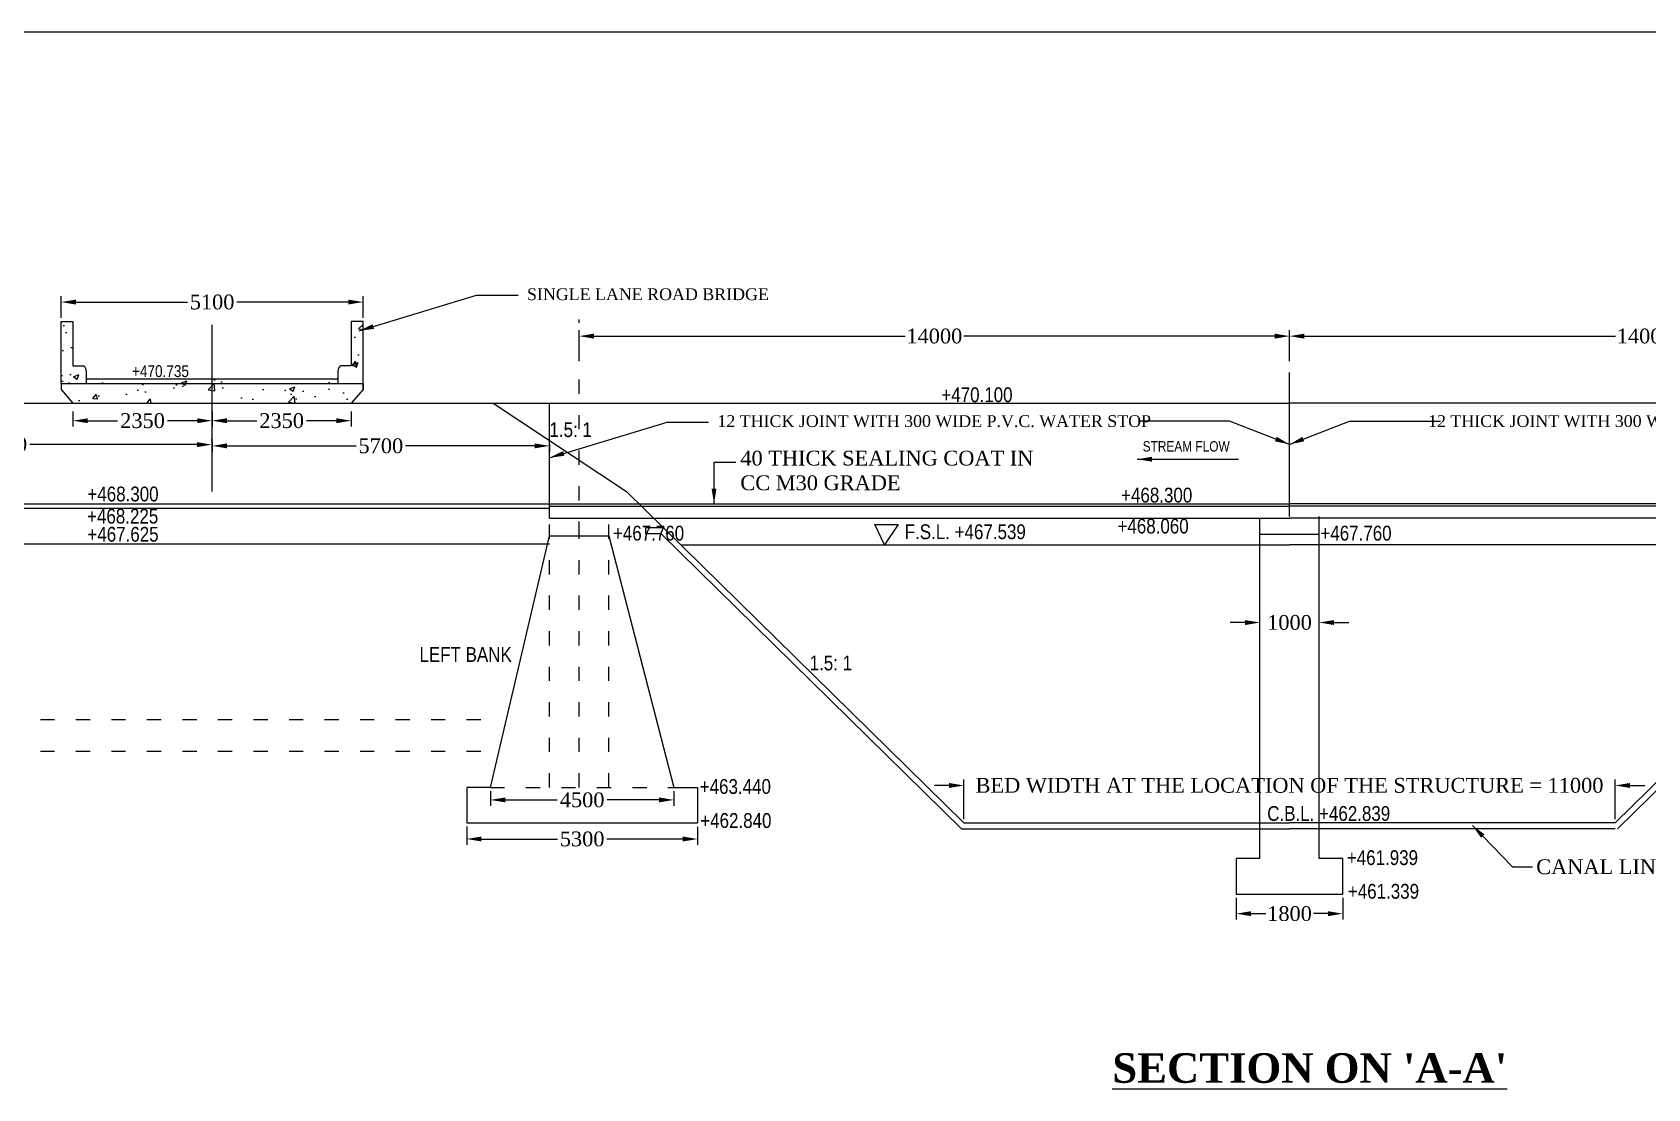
# Model space of a CAD drawing. Header units: millimetres. Extents: x 80 to 6605, y 46 to 2491.
# Drawn here: x 5670.1 to 5943, y 1169.4 to 1347.8 of the extents above; entities that cross this region are included whole.
import ezdxf
from ezdxf.enums import TextEntityAlignment as Align

# ---------------------------------------------------------------- set-up
doc = ezdxf.new("R2010")
doc.units = ezdxf.units.MM
doc.linetypes.add('ACAD_ISO03W100', pattern=[30, 12, -18])
doc.layers.add('STEEL', color=5, linetype='Continuous')
doc.layers.add('TEXT_GENERAL', color=4, linetype='Continuous')
doc.styles.add('ABADI', font='')
doc.styles.add('ARIAL NARROW', font='ARIALN.TTF')
doc.styles.get("Standard").update_dxf_attribs({"font": 'times.ttf', "height": 2.5})
doc.styles.add('TNR_2.5', font='times.ttf', dxfattribs={"height": 2.5})
doc.styles.get('ABADI').set_extended_font_data('Abadi MT Condensed Light')
doc.dimstyles.new('ISO-25', dxfattribs={"dimtxt": 2.5, "dimasz": 2.5, "dimexe": 1.25, "dimexo": 0.625, "dimtad": 1, "dimlfac": 25, "dimtxsty": 'Standard', "dimcen": 2.5, "dimadec": 0, "dimazin": 0, "dimtfac": 1, "dimtmove": 0, "dimatfit": 3, "dimfxl": 1, "dimarcsym": 0})
doc.dimstyles.new('STYLE_ESH', dxfattribs={"dimtxt": 2.5, "dimasz": 2.5, "dimexe": 1, "dimexo": 0.625, "dimtad": 0, "dimtih": 1, "dimtoh": 1, "dimdec": 0, "dimlfac": 100, "dimzin": 9, "dimdsep": 46, "dimtxsty": 'TNR_2.5', "dimcen": 2.5, "dimadec": 0, "dimazin": 2, "dimtfac": 1, "dimtdec": 0, "dimtofl": 0, "dimtmove": 2, "dimatfit": 3, "dimfxl": 1, "dimarcsym": 0})

# ---------------------------------------------------------------- blocks, each defined once
blk = doc.blocks.new('*D99')
at = {"color": 0, "lineweight": -2, "transparency": 16777216}
for p, q in [((5674.97, 1299.6), (5674.97, 1303.26)), ((5677.47, 1302.26), (5696.3, 1302.26)), ((5723.47, 1302.26), (5704.63, 1302.26)), ((5725.97, 1299.6), (5725.97, 1303.26))]:
    blk.add_line(p, q, dxfattribs=at)
at = {"color": 0, "transparency": 16777216}
for points in [[(5677.47, 1302.68), (5677.47, 1301.85), (5674.97, 1302.26)], [(5723.47, 1302.68), (5723.47, 1301.85), (5725.97, 1302.26)]]:
    blk.add_solid(points, dxfattribs=at)
at = {"layer": 'Defpoints', "color": 0, "transparency": 16777216}
for p in [(5725.97, 1302.26), (5674.97, 1298.97), (5725.97, 1298.97)]:
    blk.add_point(p, dxfattribs=at)
at = {"color": 0, "transparency": 16777216, "insert": (5700.47, 1302.26), "char_height": 2.5, "attachment_point": 5, "style": 'TNR_2.5'}
blk.add_mtext('5100', dxfattribs=at)
blk = doc.blocks.new('*D100')
at = {"color": 0, "lineweight": -2, "transparency": 16777216}
for p, q in [((5700.47, 1283.75), (5700.47, 1281.22)), ((5723.97, 1283.75), (5723.97, 1281.22)), ((5702.97, 1282.22), (5708.01, 1282.22)), ((5721.47, 1282.22), (5716.43, 1282.22))]:
    blk.add_line(p, q, dxfattribs=at)
at = {"color": 0, "transparency": 16777216}
for points in [[(5702.97, 1282.64), (5702.97, 1281.81), (5700.47, 1282.22)], [(5721.47, 1282.64), (5721.47, 1281.81), (5723.97, 1282.22)]]:
    blk.add_solid(points, dxfattribs=at)
at = {"layer": 'Defpoints', "color": 0, "transparency": 16777216}
for p in [(5700.47, 1284.37), (5723.97, 1284.37), (5700.47, 1282.22)]:
    blk.add_point(p, dxfattribs=at)
at = {"color": 0, "transparency": 16777216, "insert": (5712.22, 1282.22), "char_height": 2.5, "attachment_point": 5, "style": 'TNR_2.5'}
blk.add_mtext('2350', dxfattribs=at)
blk = doc.blocks.new('*D101')
at = {"color": 0, "lineweight": -2, "transparency": 16777216}
for p, q in [((5676.97, 1283.75), (5676.97, 1281.22)), ((5700.47, 1283.75), (5700.47, 1281.22)), ((5679.47, 1282.22), (5684.51, 1282.22)), ((5697.97, 1282.22), (5692.93, 1282.22))]:
    blk.add_line(p, q, dxfattribs=at)
at = {"color": 0, "transparency": 16777216}
for points in [[(5679.47, 1282.64), (5679.47, 1281.81), (5676.97, 1282.22)], [(5697.97, 1282.64), (5697.97, 1281.81), (5700.47, 1282.22)]]:
    blk.add_solid(points, dxfattribs=at)
at = {"layer": 'Defpoints', "color": 0, "transparency": 16777216}
for p in [(5676.97, 1284.37), (5700.47, 1284.37), (5700.47, 1282.22)]:
    blk.add_point(p, dxfattribs=at)
at = {"color": 0, "transparency": 16777216, "insert": (5688.72, 1282.22), "char_height": 2.5, "attachment_point": 5, "style": 'TNR_2.5'}
blk.add_mtext('2350', dxfattribs=at)
blk = doc.blocks.new('*D102')
at = {"color": 0, "lineweight": -2, "transparency": 16777216}
for p, q in [((5824.98, 1220.6), (5822.48, 1220.6)), ((5827.48, 1214.9), (5827.48, 1221.6)), ((5937.48, 1214.9), (5937.48, 1221.6)), ((5939.98, 1220.6), (5942.48, 1220.6))]:
    blk.add_line(p, q, dxfattribs=at)
at = {"color": 0, "transparency": 16777216}
for points in [[(5824.98, 1221.02), (5824.98, 1220.19), (5827.48, 1220.6)], [(5939.98, 1221.02), (5939.98, 1220.19), (5937.48, 1220.6)]]:
    blk.add_solid(points, dxfattribs=at)
at = {"layer": 'Defpoints', "color": 0, "transparency": 16777216}
for p in [(5937.48, 1220.6), (5827.48, 1214.27), (5937.48, 1214.27)]:
    blk.add_point(p, dxfattribs=at)
at = {"color": 0, "transparency": 16777216, "insert": (5882.48, 1220.6), "char_height": 2.5, "attachment_point": 5, "style": 'TNR_2.5'}
blk.add_mtext('BED WIDTH AT THE LOCATION OF THE STRUCTURE = 11000', dxfattribs=at)
blk = doc.blocks.new('*D103')
at = {"color": 0, "lineweight": -2, "transparency": 16777216}
for p, q in [((5762.48, 1292.3), (5762.48, 1297.51)), ((5764.98, 1296.51), (5817.53, 1296.51)), ((5879.98, 1296.51), (5827.44, 1296.51)), ((5882.48, 1292.3), (5882.48, 1297.51))]:
    blk.add_line(p, q, dxfattribs=at)
at = {"color": 0, "transparency": 16777216}
for points in [[(5764.98, 1296.93), (5764.98, 1296.09), (5762.48, 1296.51)], [(5879.98, 1296.93), (5879.98, 1296.09), (5882.48, 1296.51)]]:
    blk.add_solid(points, dxfattribs=at)
at = {"layer": 'Defpoints', "color": 0, "transparency": 16777216}
for p in [(5882.48, 1296.51), (5762.48, 1291.67), (5882.48, 1291.67)]:
    blk.add_point(p, dxfattribs=at)
at = {"color": 0, "transparency": 16777216, "insert": (5822.48, 1296.51), "char_height": 2.5, "attachment_point": 5, "style": 'TNR_2.5'}
blk.add_mtext('14000', dxfattribs=at)
blk = doc.blocks.new('*D108')
at = {"color": 0, "lineweight": -2, "transparency": 16777216}
for p, q in [((5743.48, 1213.65), (5743.48, 1210.56)), ((5782.48, 1213.63), (5782.48, 1210.56)), ((5745.98, 1211.56), (5758.82, 1211.56)), ((5779.98, 1211.56), (5767.15, 1211.56))]:
    blk.add_line(p, q, dxfattribs=at)
at = {"color": 0, "transparency": 16777216}
for points in [[(5745.98, 1211.98), (5745.98, 1211.14), (5743.48, 1211.56)], [(5779.98, 1211.98), (5779.98, 1211.14), (5782.48, 1211.56)]]:
    blk.add_solid(points, dxfattribs=at)
at = {"layer": 'Defpoints', "color": 0, "transparency": 16777216}
for p in [(5743.48, 1214.27), (5782.48, 1214.26), (5782.48, 1211.56)]:
    blk.add_point(p, dxfattribs=at)
at = {"color": 0, "transparency": 16777216, "insert": (5762.98, 1211.56), "char_height": 2.5, "attachment_point": 5, "style": 'TNR_2.5'}
blk.add_mtext('5300', dxfattribs=at)
blk = doc.blocks.new('*D109')
at = {"color": 0, "lineweight": -2, "transparency": 16777216}
for p, q in [((5747.48, 1219.65), (5747.48, 1217.16)), ((5749.98, 1218.16), (5758.76, 1218.16)), ((5775.98, 1218.16), (5767.21, 1218.16)), ((5778.48, 1219.65), (5778.48, 1217.16))]:
    blk.add_line(p, q, dxfattribs=at)
at = {"color": 0, "transparency": 16777216}
for points in [[(5749.98, 1218.58), (5749.98, 1217.75), (5747.48, 1218.16)], [(5775.98, 1218.58), (5775.98, 1217.75), (5778.48, 1218.16)]]:
    blk.add_solid(points, dxfattribs=at)
at = {"layer": 'Defpoints', "color": 0, "transparency": 16777216}
for p in [(5747.48, 1220.27), (5778.48, 1220.27), (5778.48, 1218.16)]:
    blk.add_point(p, dxfattribs=at)
at = {"color": 0, "transparency": 16777216, "insert": (5762.98, 1218.16), "char_height": 2.5, "attachment_point": 5, "style": 'TNR_2.5'}
blk.add_mtext('4500', dxfattribs=at)
blk = doc.blocks.new('*D177')
at = {"color": 0, "lineweight": -2, "transparency": 16777216}
for p, q in [((5874.98, 1248.13), (5872.48, 1248.13)), ((5877.48, 1248.75), (5877.48, 1249.13)), ((5887.48, 1248.75), (5887.48, 1249.13)), ((5889.98, 1248.13), (5892.48, 1248.13))]:
    blk.add_line(p, q, dxfattribs=at)
at = {"color": 0, "transparency": 16777216}
for points in [[(5874.98, 1248.54), (5874.98, 1247.71), (5877.48, 1248.13)], [(5889.98, 1248.54), (5889.98, 1247.71), (5887.48, 1248.13)]]:
    blk.add_solid(points, dxfattribs=at)
at = {"layer": 'Defpoints', "color": 0, "transparency": 16777216}
for p in [(5877.48, 1248.13), (5887.48, 1248.13), (5887.48, 1248.13)]:
    blk.add_point(p, dxfattribs=at)
at = {"color": 0, "transparency": 16777216, "insert": (5882.48, 1248.13), "char_height": 2.5, "attachment_point": 5, "style": 'TNR_2.5'}
blk.add_mtext('1000', dxfattribs=at)
blk = doc.blocks.new('*D178')
at = {"color": 0, "lineweight": -2, "transparency": 16777216}
for p, q in [((5873.48, 1201.65), (5873.48, 1197.95)), ((5891.48, 1201.65), (5891.48, 1197.95)), ((5875.98, 1198.95), (5878.45, 1198.95)), ((5888.98, 1198.95), (5886.52, 1198.95))]:
    blk.add_line(p, q, dxfattribs=at)
at = {"color": 0, "transparency": 16777216}
for points in [[(5875.98, 1199.36), (5875.98, 1198.53), (5873.48, 1198.95)], [(5888.98, 1199.36), (5888.98, 1198.53), (5891.48, 1198.95)]]:
    blk.add_solid(points, dxfattribs=at)
at = {"layer": 'Defpoints', "color": 0, "transparency": 16777216}
for p in [(5873.48, 1202.27), (5891.48, 1202.27), (5891.48, 1198.95)]:
    blk.add_point(p, dxfattribs=at)
at = {"color": 0, "transparency": 16777216, "insert": (5882.48, 1198.95), "char_height": 2.5, "attachment_point": 5, "style": 'TNR_2.5'}
blk.add_mtext('1800', dxfattribs=at)
blk = doc.blocks.new('*D179')
at = {"color": 0, "lineweight": -2, "transparency": 16777216}
for p, q in [((5700.47, 1278.71), (5700.47, 1276.97)), ((5702.97, 1277.97), (5724.81, 1277.97)), ((5754.98, 1277.97), (5733.14, 1277.97)), ((5757.48, 1278.23), (5757.48, 1276.97))]:
    blk.add_line(p, q, dxfattribs=at)
at = {"color": 0, "transparency": 16777216}
for points in [[(5702.97, 1278.39), (5702.97, 1277.56), (5700.47, 1277.97)], [(5754.98, 1278.39), (5754.98, 1277.56), (5757.48, 1277.97)]]:
    blk.add_solid(points, dxfattribs=at)
at = {"layer": 'Defpoints', "color": 0, "transparency": 16777216}
for p in [(5700.47, 1279.34), (5757.48, 1278.86), (5757.48, 1277.97)]:
    blk.add_point(p, dxfattribs=at)
at = {"color": 0, "transparency": 16777216, "insert": (5728.98, 1277.97), "char_height": 2.5, "attachment_point": 5, "style": 'TNR_2.5'}
blk.add_mtext('5700', dxfattribs=at)
blk = doc.blocks.new('*D180')
at = {"color": 0, "lineweight": -2, "transparency": 16777216}
for p, q in [((5630.47, 1278.8), (5630.47, 1279.18)), ((5632.97, 1278.18), (5661.23, 1278.18)), ((5697.93, 1278.18), (5669.67, 1278.18)), ((5700.43, 1278.81), (5700.43, 1279.18))]:
    blk.add_line(p, q, dxfattribs=at)
at = {"color": 0, "transparency": 16777216}
for points in [[(5632.97, 1278.6), (5632.97, 1277.76), (5630.47, 1278.18)], [(5697.93, 1278.6), (5697.93, 1277.76), (5700.43, 1278.18)]]:
    blk.add_solid(points, dxfattribs=at)
at = {"layer": 'Defpoints', "color": 0, "transparency": 16777216}
for p in [(5630.47, 1278.18), (5630.47, 1278.17), (5700.43, 1278.18)]:
    blk.add_point(p, dxfattribs=at)
at = {"color": 0, "transparency": 16777216, "insert": (5665.45, 1278.18), "char_height": 2.5, "attachment_point": 5, "style": 'TNR_2.5'}
blk.add_mtext('4000', dxfattribs=at)
blk = doc.blocks.new('*D186')
at = {"color": 0, "lineweight": -2, "transparency": 16777216}
for p, q in [((5882.48, 1292.3), (5882.48, 1297.51)), ((5884.98, 1296.51), (5937.53, 1296.51)), ((5999.98, 1296.51), (5947.44, 1296.51)), ((6002.48, 1292.3), (6002.48, 1297.51))]:
    blk.add_line(p, q, dxfattribs=at)
at = {"color": 0, "transparency": 16777216}
for points in [[(5884.98, 1296.93), (5884.98, 1296.09), (5882.48, 1296.51)], [(5999.98, 1296.93), (5999.98, 1296.09), (6002.48, 1296.51)]]:
    blk.add_solid(points, dxfattribs=at)
at = {"layer": 'Defpoints', "color": 0, "transparency": 16777216}
for p in [(5882.48, 1296.51), (5882.48, 1291.67), (6002.48, 1291.67)]:
    blk.add_point(p, dxfattribs=at)
at = {"color": 0, "transparency": 16777216, "insert": (5942.48, 1296.51), "char_height": 2.5, "attachment_point": 5, "style": 'TNR_2.5'}
blk.add_mtext('14000', dxfattribs=at)

msp = doc.modelspace()

# ---------------------------------------------------------------- hatches: boundary and pattern name
h = msp.add_hatch()
h.set_pattern_fill('AR-CONC', color=0, scale=0.05, style=0)
h.set_pattern_definition([(50, (189.909, -432.9654), (9.109233, -0.796954), [0.9525, -10.4775]), (355, (189.909, -432.965), (-1.762141, 9.552832), [0.762, -8.382]), (100.451, (190.668, -433.032), (7.347125, 8.755834), [0.8095, -8.9045]), (46.1842, (189.909, -430.425), (13.553952, -2.102116), [1.42875, -15.71625]), (96.6356, (191.038, -430.6), (11.870212, 12.371278), [1.21425, -13.35675]), (351.184, (189.909, -430.425), (11.87023, 12.371256), [1.143, -12.573]), (21, (191.179, -431.0604), (7.580744, -5.113276), [0.9525, -10.4775]), (326, (191.179, -431.06), (3.090101, 9.209398), [0.762, -8.382]), (71.4514, (191.811, -431.4865), (10.670825, 4.096143), [0.8095, -8.9045]), (37.5, (189.909, -432.9654), (0.1544302, 4.227752), [0, -8.2804, 0, -8.509, 0, -8.41375]), (7.5, (189.909, -432.9654), (3.340983, 5.0090287), [0, -4.8514, 0, -8.0899, 0, -3.20675]), (327.5, (187.0768, -432.9654), (6.7795298, -0.2864372), [0, -3.175, 0, -9.906, 0, -13.1445]), (317.5, (185.807, -432.9654), (7.406459, 1.2713246), [0, -4.1275, 0, -6.5786, 0, -9.3345])])
h.paths.add_polyline_path([(5723.9664, 1285.17045), (5725.9664, 1287.47045), (5725.9664, 1288.47045), (5679.2164, 1288.47045), (5674.9664, 1288.47045), (5674.9664, 1287.47045), (5676.9664, 1285.17045)])
h.paths.add_polyline_path([(5679.2164, 1289.22045), (5679.2164, 1288.47045), (5721.7164, 1288.47045), (5721.7164, 1289.22045)])
h.paths.add_polyline_path([(5725.9664, 1298.97045), (5723.9664, 1298.97045), (5723.9664, 1291.47045), (5722.13968, 1291.47045, 0.215737154), (5721.7164, 1290.65589), (5721.7164, 1288.47045), (5725.9664, 1288.47045)])
h.paths.add_polyline_path([(5674.9664, 1288.47045), (5679.2164, 1288.47045), (5679.2164, 1290.65589, 0.215737154), (5678.79313, 1291.47045), (5676.9664, 1291.47045), (5676.9664, 1298.97045), (5674.9664, 1298.97045)])

# ---------------------------------------------------------------- linework, layer by layer
at = {"color": 0}
for p, q in [((6436.18376, 1347.83356), (5456.18376, 1347.83356)), ((5674.9664, 1298.97045), (5676.9664, 1298.97045)), ((5674.9664, 1288.47045), (5674.9664, 1298.97045)), ((5676.9664, 1298.97045), (5676.9664, 1291.47045)), ((5723.9664, 1298.97045), (5723.9664, 1291.47045)), ((5725.9664, 1298.97045), (5723.9664, 1298.97045)), ((5725.9664, 1287.47045), (5725.9664, 1298.97045)), ((5700.4664, 1270.27045), (5700.4664, 1298.43539)), ((5676.9664, 1291.47045), (5678.79313, 1291.47045)), ((5723.9664, 1291.47045), (5722.13968, 1291.47045)), ((5679.2164, 1290.65589), (5679.2164, 1288.47045)), ((5721.7164, 1289.22045), (5679.2164, 1289.22045)), ((5725.9664, 1288.47045), (5679.2164, 1288.47045)), ((5721.7164, 1290.65589), (5721.7164, 1288.47045)), ((5882.48459, 1266.06402), (5882.48459, 1290.38045)), ((5882.48459, 1266.06402), (5882.48459, 1290.38045)), ((5630.4664, 1285.17045), (5882.48459, 1285.17045)), ((5747.94309, 1285.17045), (5770.4664, 1270.27045)), ((5757.48459, 1265.77045), (5757.48459, 1285.17045)), ((6007.48459, 1285.17045), (5882.48459, 1285.17045)), ((5770.4664, 1270.27045), (5827.48459, 1214.27045)), ((5630.4664, 1268.17045), (5882.48459, 1268.17045)), ((5630.4664, 1267.42045), (5757.48459, 1267.42045)), ((5757.48459, 1267.77045), (5882.48459, 1267.77045)), ((6193.51275, 1268.17045), (5882.48459, 1268.17045)), ((6007.48459, 1267.77045), (5882.48459, 1267.77045)), ((5757.48459, 1265.77045), (5882.48459, 1265.77045)), ((5773.69596, 1264.15214), (5773.69596, 1263.15214)), ((5776.69596, 1264.15214), (5773.69596, 1264.15214)), ((5877.48459, 1208.27045), (5877.48459, 1265.77045)), ((6007.48459, 1265.77045), (5882.48459, 1265.77045)), ((5887.48459, 1208.27045), (5887.48459, 1266.06402)), ((5989.03516, 1264.90047), (5937.48459, 1214.27045)), ((5637.4664, 1261.42045), (5757.48459, 1261.42045)), ((5747.48459, 1220.27045), (5757.48459, 1262.77045)), ((5757.48459, 1262.77045), (5767.48459, 1262.77045)), ((5767.48459, 1262.77045), (5778.48459, 1220.27045)), ((5773.69596, 1263.15214), (5776.28701, 1263.15214)), ((5776.3456, 1263.0946), (5827.07564, 1213.27045)), ((5779.63004, 1261.27045), (5882.48459, 1261.27045)), ((5823.66477, 1261.27045), (5826.16477, 1261.27045)), ((5877.48459, 1263.06402), (5887.48459, 1263.06402)), ((5985.33913, 1261.27045), (5882.48459, 1261.27045)), ((5988.62358, 1263.0946), (5937.89353, 1213.27045)), ((5941.3044, 1261.27045), (5938.8044, 1261.27045)), ((5747.48459, 1220.27045), (5743.48459, 1220.27045)), ((5743.48459, 1220.27045), (5743.48459, 1214.27045)), ((5778.48459, 1220.27045), (5782.48459, 1220.27045)), ((5782.48459, 1220.27045), (5782.48192, 1214.27045)), ((5743.48459, 1214.27045), (5782.48192, 1214.27045)), ((5757.48459, 1214.27045), (5767.48459, 1214.27045)), ((5827.07564, 1213.27045), (5879.98459, 1213.27045)), ((5827.48459, 1214.27045), (5879.98459, 1214.27045)), ((5879.98459, 1214.27045), (5882.48459, 1214.27045)), ((5879.98459, 1213.27045), (5882.48459, 1213.27045)), ((5937.48459, 1214.27045), (5882.48459, 1214.27045)), ((5937.48459, 1213.27045), (5882.48459, 1213.27045)), ((5877.48459, 1208.27045), (5873.48459, 1208.27045)), ((5873.48459, 1208.27045), (5873.48459, 1202.27045)), ((5891.48459, 1208.27045), (5887.48459, 1208.27045)), ((5891.48459, 1202.27045), (5891.48459, 1208.27045)), ((5873.48459, 1202.27045), (5887.48459, 1202.27045)), ((5887.48459, 1202.27045), (5891.48459, 1202.27045))]:
    msp.add_line(p, q, dxfattribs=at)
at = {"color": 0, "ltscale": 0.5}
for p, q in [((5674.9664, 1288.47045), (5674.9664, 1287.47045)), ((5679.2164, 1288.47045), (5674.9664, 1288.47045)), ((5725.9664, 1288.47045), (5725.9664, 1287.47045)), ((5674.9664, 1287.47045), (5676.9664, 1285.17045)), ((5725.9664, 1287.47045), (5723.9664, 1285.17045))]:
    msp.add_line(p, q, dxfattribs=at)
at = {"color": 0}
for centre, start, end in [((5678.10478, 1290.5955), 3.1096967, 51.8066718), ((5722.82803, 1290.5955), 128.1933282, 176.8903033)]:
    msp.add_arc(centre, 1.11326, start, end, dxfattribs=at)
at = {"layer": 'STEEL', "color": 0, "lineweight": 5}
for p, q in [((5812.40611, 1264.71016), (5816.39166, 1264.71016)), ((5814.03658, 1261.27045), (5812.40611, 1264.71016)), ((5816.39166, 1264.71016), (5814.03658, 1261.27045))]:
    msp.add_line(p, q, dxfattribs=at)
at = {"layer": 'TEXT_GENERAL', "color": 0, "linetype": 'ACAD_ISO03W100', "lineweight": 5, "ltscale": 0.2}
for p, q in [((5762.48459, 1262.77045), (5762.48459, 1299.34167)), ((5757.48459, 1220.27045), (5757.48459, 1265.77045)), ((5767.48459, 1220.27045), (5767.48459, 1265.77045)), ((5762.48459, 1220.27045), (5762.48459, 1262.77045)), ((5641.4664, 1231.7639), (5748.93164, 1231.7639)), ((5641.4664, 1226.42045), (5748.93164, 1226.42045)), ((5747.48459, 1220.27045), (5778.48459, 1220.27045))]:
    msp.add_line(p, q, dxfattribs=at)

# ---------------------------------------------------------------- texts
at = {"color": 0, "ltscale": 0.5, "style": 'ABADI'}
msp.add_text('+470.735', height=2, dxfattribs=at).set_placement((5686.94152, 1289.59607))
at = {"color": 0, "lineweight": 13, "ltscale": 0.8, "style": 'ABADI'}
msp.add_text('STREAM FLOW', height=1.75, dxfattribs=at).set_placement((5857.67326, 1277.01888))
at = {"color": 0}
for s, insert, char_height, width, attachment_point in [('\\pt46,52;SINGLE LANE ROAD BRIDGE', (5753.66689, 1304.58934), 2, 85, 1), ('\\pt46,52;12 THICK JOINT WITH 300 WIDE P.V.C. WATER STOP', (5785.83343, 1283.15744), 2, 85, 1), ('\\pt46,52;12 THICK JOINT WITH 300 WIDE P.V.C. WATER STOP', (5979.13574, 1283.15744), 2, 85, 3), ("{\\fTimes New Roman|b1|i0|c0|p18;\\LSECTION ON 'A-A'}", (5852.54039, 1175.38263), 5, 69, 1)]:
    msp.add_mtext(s, dxfattribs=dict(at, insert=insert, char_height=char_height, width=width, attachment_point=attachment_point))
at = {"color": 0, "char_height": 2.5, "attachment_point": 1}
for s, insert, width, style in [('{\\fTimes New Roman|b0|i0|c0|p18;40 THICK SEALING COAT IN CC M30 GRADE}', (5789.70732, 1277.15378), 50, 'ABADI'), ('CANAL LINING IN C.C. M15 GRADE', (5924.1526, 1208.13068), 150, 'TNR_2.5')]:
    msp.add_mtext(s, dxfattribs=dict(at, insert=insert, width=width, style=style))
at = {"layer": 'TEXT_GENERAL', "color": 0, "lineweight": 9, "style": 'ARIAL NARROW'}
for s, p in [('+470.100', (5823.66625, 1285.35805)), ('+468.300', (5854.02743, 1268.40454)), ('+467.760', (5768.18712, 1261.97967)), ('+468.060', (5853.41944, 1263.16866)), ('+467.760', (5887.69909, 1261.97967)), ('+463.440', (5782.84946, 1219.18303)), ('+462.840', (5782.93938, 1213.43094)), ('+461.939', (5892.1661, 1207.16067)), ('+461.339', (5892.33838, 1201.47995))]:
    msp.add_text(s, height=2.5, dxfattribs=at).set_placement(p)
at = {"layer": 'TEXT_GENERAL', "color": 0, "lineweight": 5, "style": 'ARIAL NARROW'}
for s, p in [('1.5: 1', (5761.0499, 1280.69008)), ('LEFT BANK', (5743.29456, 1242.72928)), ('1.5: 1', (5804.99597, 1241.28223))]:
    msp.add_text(s, height=2.5, dxfattribs=at).set_placement(p, align=Align.MIDDLE)
for s, p in [('+468.300', (5679.40562, 1271.089)), ('+468.225', (5679.35041, 1267.34419)), ('+467.625', (5679.40562, 1264.2914)), ('F.S.L. +467.539', (5817.4711, 1264.71278)), ('C.B.L. +462.839', (5878.71316, 1217.12257))]:
    msp.add_text(s, height=2.5, dxfattribs=at).set_placement(p, align=Align.TOP_LEFT)

# ---------------------------------------------------------------- dimensions: what is measured, and where the dimension line sits
at = {"color": 0}
for base, p1, p2, picture, middle in [((5725.9664, 1302.26349), (5674.9664, 1298.97045), (5725.9664, 1298.97045), '*D99', (5700.4664, 1302.26349)), ((5700.4664, 1282.22312), (5723.9664, 1284.37045), (5700.4664, 1284.37045), '*D100', (5712.2164, 1282.22312)), ((5887.48459, 1248.12545), (5877.48459, 1248.12545), (5887.48459, 1248.12545), '*D177', (5882.48459, 1248.12545)), ((5891.48459, 1198.94586), (5873.48459, 1202.27045), (5891.48459, 1202.27045), '*D178', (5882.48459, 1198.94586))]:
    dim = msp.add_linear_dim(base=base, p1=p1, p2=p2, dimstyle='STYLE_ESH', dxfattribs=at)
    dim.commit()
    dim.dimension.update_dxf_attribs({"geometry": picture, "text_midpoint": middle})
for base, p1, p2, text, picture, middle in [((5882.48459, 1296.50853), (5762.48459, 1291.67328), (5882.48459, 1291.67328), '14000', '*D103', (5822.48459, 1296.50853)), ((5630.4664, 1278.18036), (5700.43168, 1278.18036), (5630.4664, 1278.17045), '4000', '*D180', (5665.44904, 1278.18036)), ((5757.48459, 1277.97203), (5700.4664, 1279.33827), (5757.48459, 1278.8584), '5700', '*D179', (5728.97549, 1277.97203)), ((5937.48459, 1220.6021), (5827.48459, 1214.27045), (5937.48459, 1214.27045), 'BED WIDTH AT THE LOCATION OF THE STRUCTURE = 11000', '*D102', (5882.48459, 1220.6021)), ((5778.48459, 1218.16227), (5747.48459, 1220.27045), (5778.48459, 1220.27045), '4500', '*D109', (5762.98459, 1218.16227)), ((5782.48191, 1211.55916), (5743.48459, 1214.27045), (5782.48191, 1214.25844), '5300', '*D108', (5762.98325, 1211.55916))]:
    dim = msp.add_linear_dim(base=base, p1=p1, p2=p2, text=text, dimstyle='STYLE_ESH', dxfattribs=at)
    dim.commit()
    dim.dimension.update_dxf_attribs({"geometry": picture, "text_midpoint": middle})
dim = msp.add_linear_dim(base=(5882.48459, 1296.50853), p1=(6002.48459, 1291.67328), p2=(5882.48459, 1291.67328), angle=180, text='14000', dimstyle='STYLE_ESH', dxfattribs=at)
dim.commit()
dim.dimension.update_dxf_attribs({"geometry": '*D186', "text_midpoint": (5942.48459, 1296.50853)})
dim = msp.add_linear_dim(base=(5700.4664, 1282.22312), p1=(5676.9664, 1284.37045), p2=(5700.4664, 1284.37045), angle=180, dimstyle='STYLE_ESH', dxfattribs=at)
dim.commit()
dim.dimension.update_dxf_attribs({"geometry": '*D101', "text_midpoint": (5688.7164, 1282.22312)})

# ---------------------------------------------------------------- leaders
for points, dimstyle, override in [([(5725.31804, 1297.40413), (5745.15791, 1303.43596), (5752.16583, 1303.43596)], 'STYLE_ESH', {"dimgap": 0.625, "dimtad": 0}), ([(5757.48459, 1275.97224), (5777.32445, 1282.00406), (5784.33238, 1282.00406)], 'STYLE_ESH', {"dimgap": 0.625, "dimtad": 0}), ([(5785.26089, 1268.23724), (5785.26089, 1275.23006), (5788.93993, 1275.23006)], 'STYLE_ESH', {"dimgap": 0.625, "dimtad": 0}), ([(5856.74163, 1275.71446), (5873.85836, 1275.71446)], 'ISO-25', {"dimgap": 0.625, "dimtad": 0, "dimtxsty": 'ABADI'})]:
    msp.add_leader(points, dimstyle=dimstyle, override=override, dxfattribs=at)
at = {"color": 0, "ltscale": 0.5}
for points in [[(5882.48459, 1278.22224), (5872.3638, 1282.13258), (5856.96005, 1282.13258)], [(5882.48459, 1278.22224), (5892.60537, 1282.13258), (5908.00913, 1282.13258)]]:
    msp.add_leader(points, dimstyle='ISO-25', override={"dimgap": 0.625, "dimtad": 0}, dxfattribs=at)
at = {"color": 0, "annotation_type": 0, "has_hookline": 1, "hookline_direction": 0, "text_width": 60.17484}
msp.add_leader([(5913.39099, 1213.83962), (5920.16061, 1206.88068), (5923.5276, 1206.88068)], dimstyle='STYLE_ESH', override={"dimgap": 0.625, "dimtad": 0}, dxfattribs=at)

doc.saveas('drawing.dxf')
